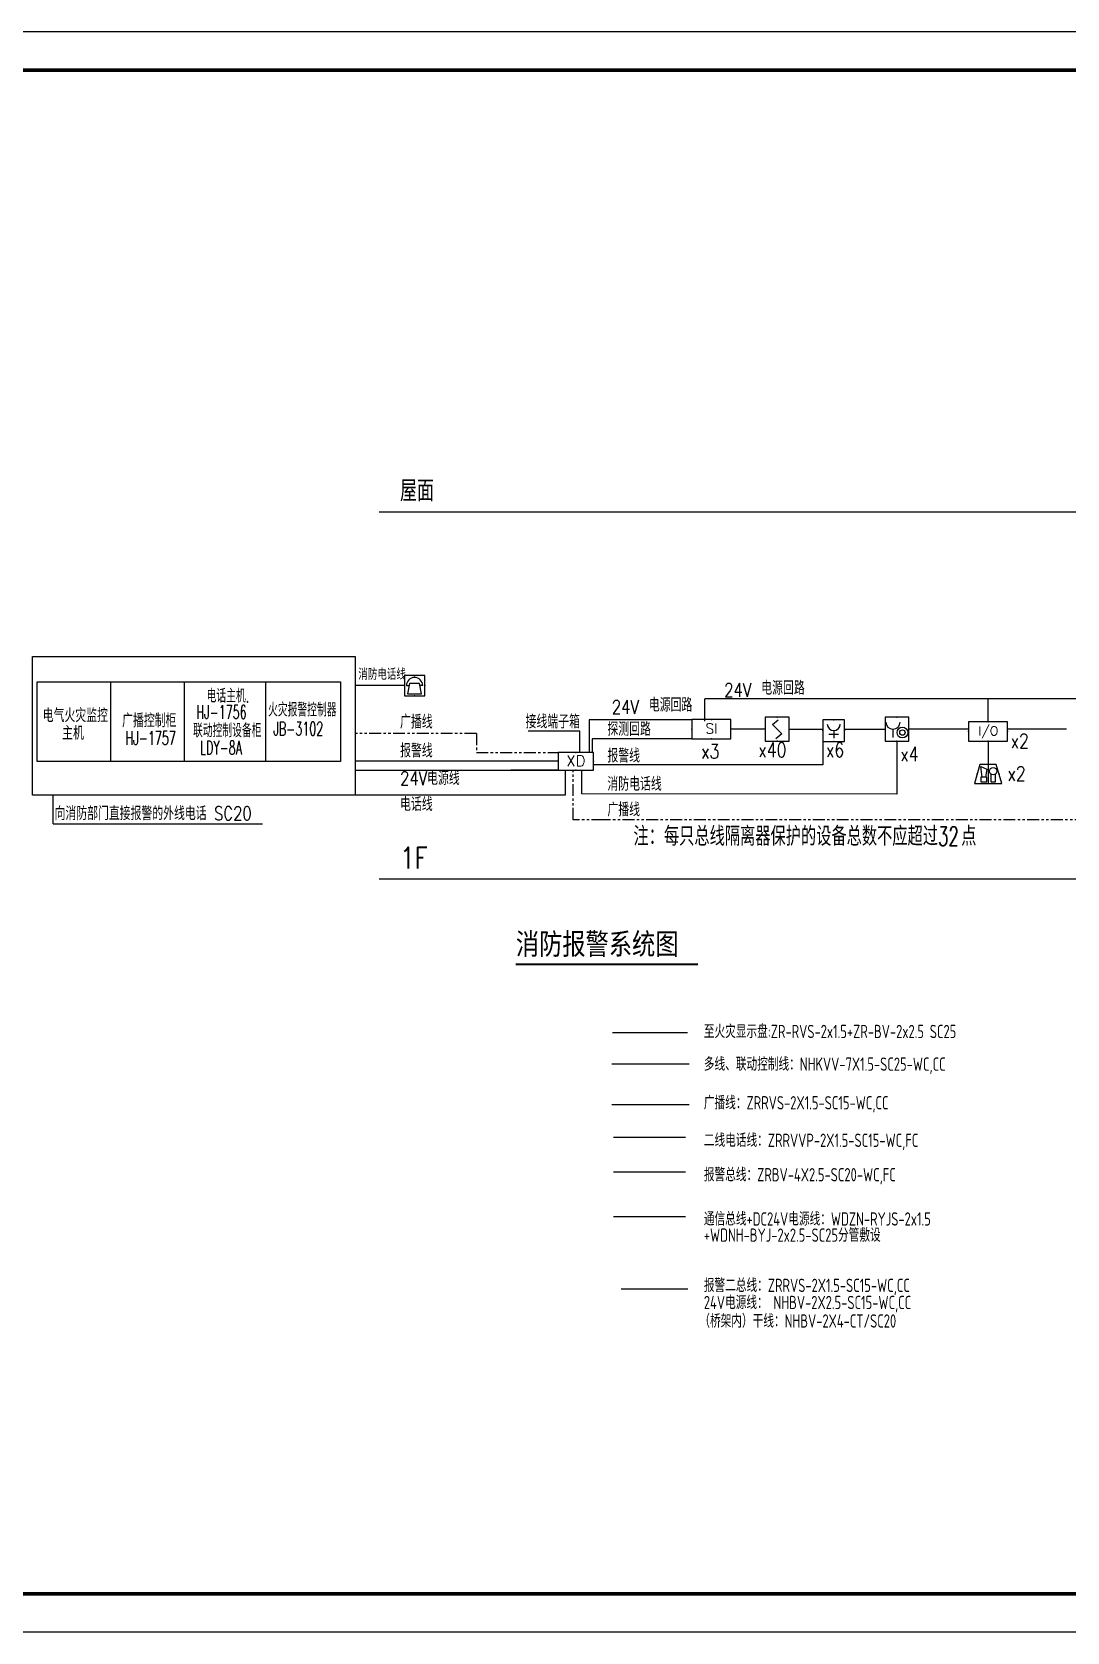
# Model space of a CAD drawing. Extents: x 4929870 to 5205508, y 4505833 to 4862647.
# Drawn here: x 4985742 to 5040092, y 4688496 to 4772496 of the extents above; entities that cross this region are included whole.
import ezdxf
from ezdxf.enums import TextEntityAlignment as Align

# ---------------------------------------------------------------- set-up
doc = ezdxf.new("R2010")
doc.units = 0
doc.header["$LTSCALE"] = 1000
doc.header["$MEASUREMENT"] = 0
for name, pattern in [('CENTER2', [1.125, 0.75, -0.125, 0.125, -0.125]), ('DASH', [0.35, 0.25, -0.1]), ('PHANTOM2', [1.25, 0.625, -0.125, 0.125, -0.125, 0.125, -0.125])]:
    doc.linetypes.add(name, pattern=pattern)
doc.layers.get('0').update_dxf_attribs({"color": 4, "linetype": 'CONTINUOUS'})
for name, color, linetype in [('DOTLN', 2, 'CONTINUOUS'), ('EE_SYM', 2, 'CONTINUOUS'), ('EQUIP-消防', 3, 'CONTINUOUS'), ('LW', 6, 'CONTINUOUS'), ('PUB_TITLE', 4, 'CONTINUOUS'), ('SCH', 1, 'CONTINUOUS'), ('TEL_TEXT', 7, 'CONTINUOUS'), ('TEXT', 7, 'CONTINUOUS'), ('TEXT2.5', 2, 'CONTINUOUS'), ('TWT_SYMB', 3, 'CONTINUOUS'), ('TXT', 1, 'CONTINUOUS'), ('WIRE-消防广播', 5, 'TG_BC'), ('WIRE-消防电话', 6, 'TG_F'), ('WIRE-照明', 4, 'CONTINUOUS'), ('WIRE-通讯', 1, 'PHANTOM2')]:
    doc.layers.add(name, color=color, linetype=linetype)
doc.styles.add('-黑体', font='simhei.ttf', dxfattribs={"width": 0.8})
doc.styles.add('_TEL_DIM', font='SIMPLEX', dxfattribs={"width": 0.8, "height": 3.5, "bigfont": 'HZTXT'})
doc.styles.add('HZ', font='rs.shx', dxfattribs={"width": 0.7, "bigfont": 'hztxt.shx'})
doc.styles.add('hztxt', font='SIMPLEX', dxfattribs={"width": 0.8, "height": 3.5, "bigfont": 'HZTXT'})
doc.styles.get("Standard").update_dxf_attribs({"font": 'GBENOR', "bigfont": 'GBCBIG'})
doc.styles.add('TG_LINETYPE', font='SIMPLEX', dxfattribs={"width": 0.8, "height": 3, "bigfont": 'HZTXT'})
doc.styles.add('TWT_TEXT', font='gbenor.shx', dxfattribs={"bigfont": 'hztxt.shx'})
doc.linetypes.add('TG_BC', pattern='A,2,-0.85,["BC",TG_LINETYPE,S=0.1,R=0,X=-0.65,Y=-0.15],0', length=2.85)
doc.linetypes.add('TG_C', pattern='A,2,-0.4,["C",TG_LINETYPE,S=0.1,R=0,X=-0.27,Y=-0.15],0', length=2.4)
doc.linetypes.add('TG_F', pattern='A,2,-0.4,["F",TG_LINETYPE,S=0.1,R=0,X=-0.28,Y=-0.15],0', length=2.4)
doc.linetypes.add('TG_K', pattern='A,2,-0.4,["K",TG_LINETYPE,S=0.1,R=0,X=-0.28,Y=-0.15],0', length=2.4)
doc.linetypes.add('TG_M', pattern='A,2,-0.48,["M",TG_LINETYPE,S=0.1,R=0,X=-0.32,Y=-0.1],0', length=2.48)

# ---------------------------------------------------------------- blocks, each defined once
blk = doc.blocks.new('$equip$00001700')
for p, q in [((-0.5, 0.5), (-0.5, -0.5)), ((0.5, 0.5), (-0.5, 0.5)), ((-0.2, 0.2), (0.05, 0.4)), ((0, 0), (-0.2, 0.2)), ((0, 0), (0.2, -0.2)), ((0.5, -0.5), (0.5, 0.5)), ((-0.5, -0.5), (0.5, -0.5)), ((0.2, -0.2), (-0.05, -0.4))]:
    blk.add_line(p, q)
for p in [(-0.5, 0), (0, 0.5), (0.5, 0), (0, -0.5)]:
    blk.add_point(p)
at = {"flags": 1}
for tag, height, p in [('A', 0.00002, (0, 0)), ('B', 0.4, (0.75, -0.204))]:
    blk.add_attdef(tag, text='', height=height, dxfattribs=at).set_placement(p, align=Align.MIDDLE_CENTER)
blk = doc.blocks.new('$equip$00001711')
for p, q in [((-0.5, 1), (-0.5, 0)), ((0.5, 1), (-0.5, 1)), ((0.5, 0), (0.5, 1)), ((-0.5, 0), (0.5, 0)), ((-0.169, 0.5), (-0.169, 0.15))]:
    blk.add_line(p, q)
for radius in [0.226, 0.113]:
    blk.add_circle((0.227, 0.36), radius)
blk.add_arc((-0.169, 0.8), 0.3, 180, 0)
for p in [(0, 1), (-0.5, 0.5), (0, 0), (0.5, 0.5)]:
    blk.add_point(p)
at = {"flags": 1}
for tag, height, p in [('A', 0.00002, (0, 0)), ('B', 0.4, (0.759, 0.309))]:
    blk.add_attdef(tag, text='', height=height, dxfattribs=at).set_placement(p, align=Align.MIDDLE_CENTER)
blk = doc.blocks.new('$equip$00001943')
for p, q in [((-0.3, 0.35), (-0.5, -0.35)), ((0.3, 0.35), (-0.3, 0.35)), ((-0.22, -0.124), (-0.27, 0.276)), ((-0.27, 0.276), (-0.05, 0.176)), ((-0.05, 0.176), (-0.1, -0.124)), ((0, 0.35), (0, -0.35)), ((0.5, -0.35), (0.3, 0.35)), ((-0.5, -0.35), (0.5, -0.35)), ((-0.27, -0.124), (-0.27, -0.294)), ((-0.05, -0.124), (-0.27, -0.124)), ((-0.27, -0.294), (-0.05, -0.294)), ((-0.05, -0.294), (-0.05, -0.124)), ((0.112, -0.298), (0.112, -0.013)), ((0.262, -0.298), (0.112, -0.298)), ((0.262, -0.013), (0.262, -0.298))]:
    blk.add_line(p, q)
blk.add_circle((0.187, 0.102), 0.139)
for p in [(-0.4, 0), (0, 0.35), (0, -0.35), (0.404, -0.012)]:
    blk.add_point(p)
at = {"layer": 'TEL_TEXT', "style": '_TEL_DIM', "flags": 1}
blk.add_attdef('A', text='', height=0.00002, dxfattribs=at).set_placement((0, 0), align=Align.MIDDLE_CENTER)
blk = doc.blocks.new('$equip$00001929')
for p, q in [((0.65, 0.65), (-0.65, 0.65)), ((-0.65, 0.65), (-0.65, 0)), ((0.65, 0), (0.65, 0.65)), ((-0.65, 0), (0.65, 0))]:
    blk.add_line(p, q)
for p in [(0, 0.65), (-0.65, 0.325), (0, 0), (0.65, 0.325)]:
    blk.add_point(p)
at = {"color": 7, "style": '_TEL_DIM'}
blk.add_attdef('$TEXT$', text='', height=0.34, dxfattribs=at).set_placement((0.006, 0.343), align=Align.MIDDLE_CENTER)
at = {"color": 7, "style": '_TEL_DIM', "flags": 1}
blk.add_attdef('A', text='', height=0.00002, dxfattribs=at).set_placement((0, 0), align=Align.MIDDLE_CENTER)
blk = doc.blocks.new('$equip$00001926')
for p, q in [((0.65, 0.65), (-0.65, 0.65)), ((-0.65, 0.65), (-0.65, 0)), ((0.65, 0), (0.65, 0.65)), ((-0.65, 0), (0.65, 0))]:
    blk.add_line(p, q)
for p in [(0, 0.65), (-0.65, 0.325), (0, 0), (0.65, 0.325)]:
    blk.add_point(p)
at = {"color": 7, "style": '_TEL_DIM'}
blk.add_attdef('$TEXT$', text='', height=0.3, dxfattribs=at).set_placement((0.006, 0.343), align=Align.MIDDLE_CENTER)
at = {"color": 7, "style": '_TEL_DIM', "flags": 1}
blk.add_attdef('A', text='', height=0.00002, dxfattribs=at).set_placement((0, 0), align=Align.MIDDLE_CENTER)
blk = doc.blocks.new('$equip$00001925')
for p, q in [((-0.65, 0.65), (-0.65, 0)), ((0.65, 0.65), (-0.65, 0.65)), ((0.65, 0), (0.65, 0.65)), ((-0.65, 0), (0.65, 0))]:
    blk.add_line(p, q)
for p in [(0, 0.65), (-0.65, 0.325), (0, 0), (0.65, 0.325)]:
    blk.add_point(p)
at = {"color": 7, "style": '_TEL_DIM'}
blk.add_attdef('$TEXT$', text='', height=0.4, dxfattribs=at).set_placement((0.006, 0.343), align=Align.MIDDLE_CENTER)
at = {"color": 7, "style": '_TEL_DIM', "flags": 1}
blk.add_attdef('A', text='', height=0.00002, dxfattribs=at).set_placement((0, 0), align=Align.MIDDLE_CENTER)
blk = doc.blocks.new('$equip$00001712')
for p, q in [((-0.5, 1), (-0.5, 0)), ((0.5, 1), (-0.5, 1)), ((0.5, 0), (0.5, 1)), ((-0.5, 0), (0.5, 0)), ((-0.219, 0.331), (0.222, 0.331)), ((0, 0.5), (0, 0.15))]:
    blk.add_line(p, q)
blk.add_arc((0, 0.8), 0.3, 180, 0)
for p in [(0, 1), (-0.5, 0.5), (0, 0), (0.5, 0.5)]:
    blk.add_point(p)
at = {"flags": 1}
for tag, height, p in [('A', 0.00002, (0, 0)), ('B', 0.4, (0.726, 0.302))]:
    blk.add_attdef(tag, text='', height=height, dxfattribs=at).set_placement(p, align=Align.MIDDLE_CENTER)
blk = doc.blocks.new('$equip$00001714')
for p, q in [((0.5, 1), (-0.5, 1)), ((-0.5, 1), (-0.5, 0)), ((0.5, 0), (0.5, 1)), ((-0.5, 0), (0.5, 0)), ((-0.4, 0.5), (-0.27, 0.5)), ((-0.25, 0.6), (-0.35, 0.1)), ((-0.35, 0.1), (0.35, 0.1)), ((0.25, 0.6), (-0.25, 0.6)), ((0.35, 0.1), (0.25, 0.6)), ((0.4, 0.5), (0.27, 0.5))]:
    blk.add_line(p, q)
blk.add_arc((0, 0.5), 0.4, 0, 180)
for p in [(0, 1), (-0.5, 0.5), (0, 0), (0.5, 0.5)]:
    blk.add_point(p)
at = {"flags": 1}
for tag, height, p in [('A', 0.00002, (0, 0)), ('B', 0.4, (0.788, 0.3))]:
    blk.add_attdef(tag, text='', height=height, dxfattribs=at).set_placement(p, align=Align.MIDDLE_CENTER)

msp = doc.modelspace()

# ---------------------------------------------------------------- linework, layer by layer
for p, q in [((5015748.6, 4736386.6, -212176209.3), (5015006.3, 4736386.6, -212176209.3)), ((5015006.3, 4736386.6, -212176209.3), (5015006.3, 4734672, 0)), ((5020395.2, 4736386.6, -106088104.6), (5015748.6, 4736386.6, -212176209.3)), ((5014502.1, 4735786.7, 0), (5011803.8, 4735786.7, 0)), ((5014502.1, 4734672, 0), (5014502.1, 4735786.7, 0)), ((5024245.5, 4735893.5, -212176209.3), (5022436.8, 4735893.5, -106088104.6)), ((5025494.8, 4735893.5, -212176209.3), (5027272.6, 4735893.5, 0)), ((5027272.6, 4735249.2, 0), (5027272.6, 4734026.5, 0)), ((5035948.3, 4735267.7, -212176209.3), (5035948.3, 4734043.7, -212176209.3)), ((5036969.1, 4735903.7, -212176209.3), (5040067.1, 4735903.7, -212176209.3)), ((5013368.1, 4734208, 0), (5002704.8, 4734208, 0)), ((5014616, 4732503.8, -158843713.1), (5014616, 4733744, 0)), ((5027272.6, 4734026.5, 0), (5015224.1, 4734026.5, 0))]:
    msp.add_line(p, q)
at = {"layer": 'DOTLN', "color": 3}
for p, q in [((5003981.4, 4747306.2, 0), (5057158, 4747306.2, 0)), ((5003981.4, 4728031.3, 0), (5057158, 4728031.3, 0))]:
    msp.add_line(p, q, dxfattribs=at)
at = {"layer": 'EE_SYM'}
for p, q in [((4986013.7, 4738375.1, 0), (5001943.9, 4738375.1, 0)), ((4986013.7, 4734203, 0), (4986013.7, 4738375.1, 0)), ((4989885.1, 4734203, 0), (4989885.1, 4738375.1, 0)), ((4993758.3, 4734203, 0), (4993758.3, 4738375.1, 0)), ((4998006.9, 4738375.1, 0), (4998006.9, 4734203, 0)), ((5001943.9, 4738375.1, 0), (5001943.9, 4734203, 0))]:
    msp.add_line(p, q, dxfattribs=at)
at = {"layer": 'LW'}
for q in [(4986847.7, 4732432.9, 0), (4997854, 4730929, 0)]:
    msp.add_line((4986847.7, 4730929, 0), q, dxfattribs=at)
at = {"layer": 'PUB_TITLE'}
msp.add_lwpolyline([(4929870.1, 4688496.1), (5078470.1, 4688496.1), (5078470.1, 4772496.1), (4929870.1, 4772496.1)], close=True, dxfattribs=at)
at = {"layer": 'PUB_TITLE', "const_width": 200}
msp.add_lwpolyline([(4934870.1, 4690496.1), (5076470.1, 4690496.1), (5076470.1, 4770496.1), (4934870.1, 4770496.1)], close=True, dxfattribs=at)
at = {"layer": 'SCH'}
for p, q in [((5005295.6, 4738181.5, 0), (5002704.8, 4738181.5, 0)), ((5015748.6, 4735387.3, -212176209.3), (5015156.1, 4735387.3, -212176209.3)), ((5015156.1, 4735387.3, -212176209.3), (5015156.1, 4734672, 0)), ((5020395.2, 4735387.3, -106088104.6), (5015748.6, 4735387.3, -212176209.3)), ((5028416.6, 4735893.5, 0), (5030539.3, 4735893.5, -212176209.3)), ((5031799.9, 4735903.7, -212176209.3), (5034927.4, 4735903.7, -212176209.3))]:
    msp.add_line(p, q, dxfattribs=at)
at = {"layer": 'TWT_SYMB', "const_width": 104.8}
msp.add_lwpolyline([(5011148.9, 4723544.2), (5020720.1, 4723544.2)], dxfattribs=at)
at = {"layer": 'TXT', "color": 2}
msp.add_line((5001943.9, 4734203, 0), (4986013.7, 4734203, 0), dxfattribs=at)
at = {"layer": 'TXT', "color": 2, "elevation": 0}
msp.add_lwpolyline([(5002704.8, 4732427.5), (4985767.3, 4732427.5), (4985767.3, 4739711.2), (5002704.8, 4739711.2)], close=True, dxfattribs=at)
at = {"layer": 'WIRE-消防广播', "color": 2, "linetype": 'TG_K', "ltscale": 0.5, "const_width": 70}
msp.add_lwpolyline([(5016179.3, 4718318.6), (5020260.5, 4718318.6)], dxfattribs=at)
at = {"layer": 'WIRE-消防广播', "linetype": 'TG_BC', "ltscale": 0.5, "const_width": 70}
msp.add_lwpolyline([(5016179.3, 4716180.6), (5020260.5, 4716180.6)], dxfattribs=at)
at = {"layer": 'WIRE-消防电话', "linetype": 'TG_F', "ltscale": 0.5, "const_width": 70}
msp.add_lwpolyline([(5016266.6, 4714462.5), (5020068, 4714462.5)], dxfattribs=at)
at = {"layer": 'WIRE-消防电话', "color": 125, "linetype": 'TG_C', "ltscale": 0.5, "const_width": 70}
msp.add_lwpolyline([(5016266.6, 4712640.1), (5020068, 4712640.1)], dxfattribs=at)
at = {"layer": 'WIRE-消防电话', "color": 2, "linetype": 'TG_M', "ltscale": 0.5, "const_width": 70}
msp.add_lwpolyline([(5016266.6, 4710296.9), (5020068, 4710296.9)], dxfattribs=at)
at = {"layer": 'WIRE-照明', "color": 5}
for p, q in [((5059907.3, 4737493.9, 247795022.5), (5021066.2, 4737493.9, -212176209.3)), ((5021066.2, 4736315.3, -106088104.6), (5021066.2, 4737493.9, -212176209.3)), ((5035948.3, 4736288.5, -212176209.3), (5035948.3, 4737493.9, -212176209.3)), ((5002704.8, 4733744, 0), (5013368.1, 4733744, 0)), ((5013368.1, 4733744, 0), (5010887.1, 4733744, 0))]:
    msp.add_line(p, q, dxfattribs=at)
at = {"layer": 'WIRE-照明', "color": 2}
for p, q in [((5031163.9, 4735267.7, -212176209.3), (5031163.9, 4732484.9, -212176209.3)), ((5013743.3, 4733744, 0), (5013743.3, 4732427.5, 0)), ((5013743.3, 4732427.5, 0), (5002704.8, 4732427.5, 0)), ((5031163.9, 4732484.9, -212176209.3), (5014616, 4732503.8, -158843713.1))]:
    msp.add_line(p, q, dxfattribs=at)
at = {"layer": 'WIRE-照明', "color": 50, "linetype": 'CENTER2', "const_width": 60}
msp.add_lwpolyline([(5016214, 4719957.4), (5020180, 4719957.4)], dxfattribs=at)
at = {"layer": 'WIRE-照明', "linetype": 'Continuous', "const_width": 70}
msp.add_lwpolyline([(5016676.9, 4706499), (5020196.5, 4706499)], dxfattribs=at)
at = {"layer": 'WIRE-通讯'}
for p, q in [((5009077.8, 4735675.6, 0), (5002704.8, 4735675.6, 0)), ((5009077.8, 4735675.6, 0), (5009077.8, 4734672, 0)), ((5009077.8, 4734672, 0), (5013368.1, 4734672, 0)), ((5014160.2, 4731136.7, -212176209.3), (5014160.2, 4733744, 0)), ((5015748.6, 4731136.7, -212176209.3), (5014160.2, 4731136.7, -212176209.3)), ((5041126.5, 4731136.7, -212176209.3), (5015748.6, 4731136.7, -212176209.3))]:
    msp.add_line(p, q, dxfattribs=at)

# ---------------------------------------------------------------- block references
at = {"layer": 'EQUIP-消防', "xscale": 1069.200000000001, "yscale": 1069.199999999997, "zscale": 1069.2, "rotation": 359.9999999875162}
msp.add_blockref('$equip$00001714', (5005830.2, 4737646.9, 0), dxfattribs=at)
at = {"layer": 'EQUIP-消防'}
for name, p, xscale, yscale, zscale, values in [('$equip$00001929', (5021416, 4735387.3, -106088104.6), 1570.483200000017, 1570.483200000002, 1570.483199882508, {'$TEXT$': 'SI'}), ('$equip$00001926', (5035948.3, 4735267.7, -212176209.3), 1570.483200000017, 1570.483200000002, 1570.483199882508, {'$TEXT$': 'I/O'}), ('$equip$00001925', (5014296.1, 4733744, 0), 1427.712000000021, 1427.711999999985, 1427.712000083923, {'$TEXT$': 'XD'})]:
    msp.add_blockref(name, p, dxfattribs=dict(at, xscale=xscale, yscale=yscale, zscale=zscale)).add_auto_attribs(values)
at = {"layer": 'EQUIP-消防', "linetype": 'DASH', "xscale": 1249.247999999978, "yscale": 1249.247999999992, "zscale": 1249.248000335693}
for name, p in [('$equip$00001700', (5024870.1, 4735893.5, -212176209.3)), ('$equip$00001711', (5031163.9, 4735267.7, -212176209.3))]:
    msp.add_blockref(name, p, dxfattribs=at)
at = {"layer": 'EQUIP-消防'}
for name, p, xscale, yscale, zscale in [('$equip$00001712', (5027844.6, 4735249.2, 0), 1144, 1144, 1144), ('$equip$00001943', (5035948.3, 4733544, -212176209.3), 1427.712000000021, 1427.711999999985, 1427.712000083923)]:
    msp.add_blockref(name, p, dxfattribs=dict(at, xscale=xscale, yscale=yscale, zscale=zscale))

# ---------------------------------------------------------------- texts
at = {"layer": 'TEL_TEXT'}
for s, height, style, width, p in [('消防电话线', 594, '_TEL_DIM', 0.8, (5002878.4, 4738484.6, 0)), ('电话主机.', 712.8, '_TEL_DIM', 0.6, (4994912.8, 4737290.6, 0)), ('电气火灾监控', 712.8, '_TEL_DIM', 0.8, (4986308.4, 4736262.8, 0)), ('广播控制柜', 712.8, '_TEL_DIM', 0.8, (4990473.4, 4735991.8, 0)), ('HJ-1756', 712.8, '_TEL_DIM', 0.6, (4994372.9, 4736436.9, 0)), ('火灾报警控制器', 712.8, '_TEL_DIM', 0.6, (4998139.4, 4736558, 0)), ('主机', 712.8, '_TEL_DIM', 0.8, (4987326.9, 4735335, 0)), ('联动控制设备柜', 712.8, '_TEL_DIM', 0.6, (4994200.5, 4735469.9, 0)), ('JB-3102', 712.8, '_TEL_DIM', 0.6, (4998415, 4735562.1, 0)), ('HJ-1757', 712.8, '_TEL_DIM', 0.6, (4990654.4, 4735075.9, 0)), ('LDY-8A', 712.8, '_TEL_DIM', 0.6, (4994568.1, 4734570.3, 0)), ('向消防部门直接报警的外线电话 SC20', 712.8, '_TEL_DIM', 0.8, (4986927.3, 4731117.2, 0)), ('注：每只总线隔离器保护的设备总数不应超过', 999.398, 'hztxt', 0.8, (5017327, 4729772.9, 0)), ('32', 999.4, 'hztxt', 0.64, (5033317.4, 4729772.9, 0)), ('点', 999.4, 'hztxt', 0.8, (5034535.7, 4729772.9, 0)), ('消防报警系统图', 1118.46, '-黑体', 0.8, (5011148.9, 4724062.4))]:
    msp.add_text(s, height=height, dxfattribs=dict(at, style=style, width=width)).set_placement(p)
at = {"layer": 'TEXT', "color": 3, "style": 'TWT_TEXT', "width": 0.8}
for s, p in [('至火灾显示盘:ZR-RVS-2x1.5+ZR-BV-2x2.5 SC25', (5021021.8, 4719672.6)), ('多线、联动控制线：NHKVV-7X1.5-SC25-WC,CC', (5021021.8, 4717958.2)), ('广播线：ZRRVS-2X1.5-SC15-WC,CC', (5021021.8, 4715930.3)), ('二线电话线：ZRRVVP-2X1.5-SC15-WC,FC', (5021021.8, 4713961.3)), ('报警总线：ZRBV-4X2.5-SC20-WC,FC', (5021021.8, 4712152.7)), ('通信总线+DC24V电源线：WDZN-RYJS-2x1.5', (5021021.8, 4709831.7)), ('+WDNH-BYJ-2x2.5-SC25分管敷设', (5021021.8, 4708981.9)), ('报警二总线：ZRRVS-2X1.5-SC15-WC,CC', (5021021.8, 4706343.3)), ('24V电源线： NHBV-2X2.5-SC15-WC,CC', (5021021.8, 4705444.9)), ('（桥架内）干线：NHBV-2X4-CT/SC20', (5020784.6, 4704474.1))]:
    msp.add_text(s, height=700, dxfattribs=at).set_placement(p)
at = {"layer": 'TEXT2.5', "style": 'HZ', "width": 0.8}
for s, p in [('x3', (5020878.2, 4734360, 0)), ('x40', (5023886.8, 4734430.7, -212176209.3)), ('x6', (5027432.8, 4734430.7, -212176209.3)), ('x2', (5037131.6, 4734899, 0)), ('x4', (5031339, 4734207.1, -212176209.3)), ('x2', (5036965.1, 4733180.5, 0))]:
    msp.add_text(s, height=755.7, dxfattribs=at).set_placement(p)
at = {"layer": 'TXT', "color": 2, "style": 'HZ', "width": 0.8}
for s, height, p in [('屋面', 1115.4, (5005066.5, 4747851.2, 0)), ('电源回路', 713.86, (5024036.6, 4737700.1, -212176209.3)), ('电源回路', 713.86, (5018132.7, 4736811.7, -212176209.3)), ('24V', 713.86, (5022091.1, 4737591.9, -212176209.3)), ('24V', 713.86, (5016187.3, 4736703.5, -212176209.3)), ('广播线', 713.86, (5005069.9, 4735924.7, -212176209.3)), ('接线端子箱', 713.86, (5011661.1, 4735934.1, -212176209.3)), ('探测回路', 713.86, (5015957.2, 4735543.5, -212176209.3)), ('报警线', 713.86, (5005069.9, 4734407.3, -212176209.3)), ('报警线', 713.86, (5015957.2, 4734143.8, -212176209.3)), ('24V电源线', 713.86, (5005069.9, 4732960.2, -212176209.3)), ('消防电话线', 713.86, (5015957.2, 4732659.2, -212176209.3)), ('电话线', 713.86, (5005069.9, 4731597.6, -212176209.3)), ('广播线', 713.86, (5015957.2, 4731313.9, -212176209.3)), ('1F', 1115.4, (5005066.5, 4728576.3, 0))]:
    msp.add_text(s, height=height, dxfattribs=at).set_placement(p)

doc.saveas('drawing.dxf')
